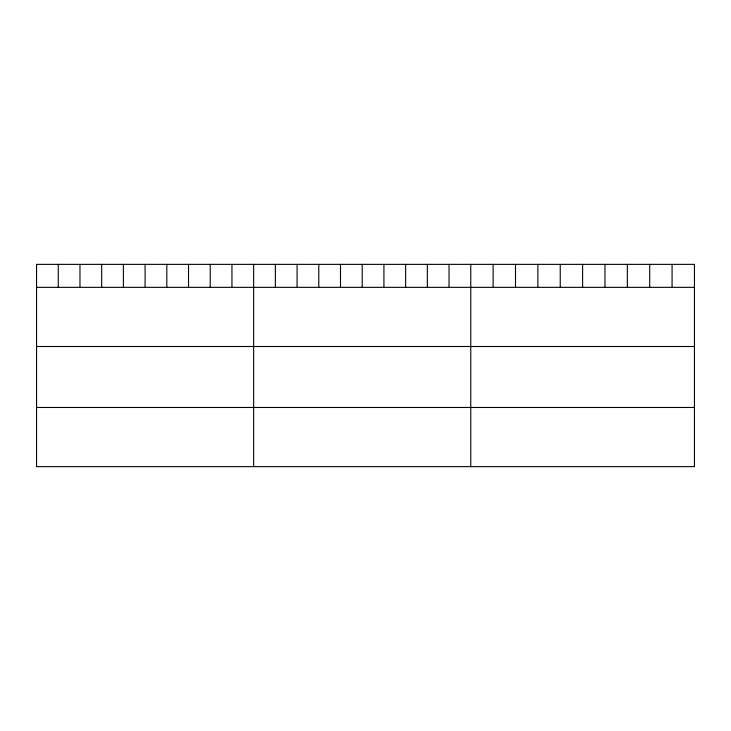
<?xml version="1.0" encoding="UTF-8"?>
<svg xmlns="http://www.w3.org/2000/svg" width="731" height="731" viewBox="0 0 731 731"><rect width="100%" height="100%" fill="white"/><g stroke="black" fill="none" stroke-linecap="round" stroke-linejoin="round"><path stroke-width="1.1" d="M694.45 287.347L694.45 466.634L36.55 466.634L36.55 264.366L694.45 264.366L694.45 287.347L36.55 287.347M36.55 346.503L694.45 346.503M36.55 407.469L694.45 407.469M672.081 264.366L672.081 287.347M649.713 264.366L649.713 287.347M627.344 264.366L627.344 287.347M604.976 264.366L604.976 287.347M582.607 264.366L582.607 287.347M560.238 264.366L560.238 287.347M537.87 264.366L537.87 287.347M515.501 264.366L515.501 287.347M493.133 264.366L493.133 287.347M470.764 264.366L470.764 466.634M449.053 264.366L449.053 287.347M427.343 264.366L427.343 287.347M405.632 264.366L405.632 287.347M383.921 264.366L383.921 287.347M362.21 264.366L362.21 287.347M340.5 264.366L340.5 287.347M318.789 264.366L318.789 287.347M297.078 264.366L297.078 287.347M275.368 264.366L275.368 287.347M253.657 264.366L253.657 466.634M231.946 264.366L231.946 287.347M210.236 264.366L210.236 287.347M188.525 264.366L188.525 287.347M166.814 264.366L166.814 287.347M145.103 264.366L145.103 287.347M123.393 264.366L123.393 287.347M101.682 264.366L101.682 287.347M79.971 264.366L79.971 287.347M58.261 264.366L58.261 287.347"/></g></svg>
